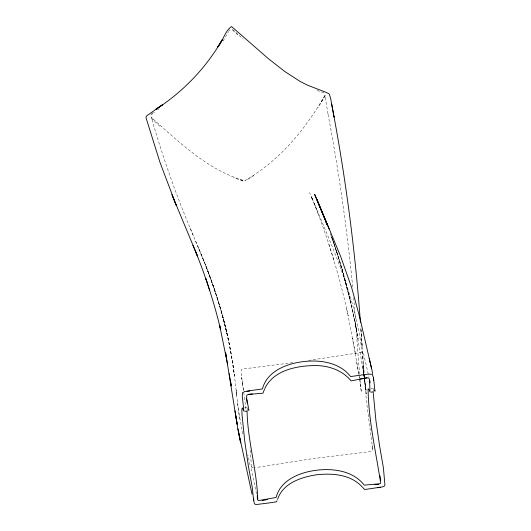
<?xml version="1.0" encoding="UTF-8"?>
<svg xmlns="http://www.w3.org/2000/svg" width="531" height="531" viewBox="0 0 531 531"><rect width="100%" height="100%" fill="white"/><g stroke="black" fill="none" stroke-linecap="round" stroke-linejoin="round"><path stroke-width="0.4" stroke-dasharray="2.65 1.99" d="M247.061 410.649L247.539 407.138M373.12 391.5L373.592 387.962M372.596 447.613L372.596 449.949L372.131 450.812L368.468 451.828L312.374 458.691L255.716 467.605M223.113 41.066L228.602 31.502M325.549 95.421L317.936 107.8M324.853 95.839L321.182 101.912M229.027 30.844L229.87 29.53M373.293 388.141L371.043 388.752M247.234 407.31L244.101 408.007M150.665 115.035L155.045 112.081M151.362 113.78L153.671 112.26M253.738 175.661L245.521 180.792M157.581 109.771L158.908 108.935M308.597 360.43L361.943 352.352L362.998 352.996L363.974 355.524L368.773 376.28M292.74 362.653L241.95 369.145L241.16 370.047L241.193 373.731L243.55 391.028M253.387 467.857C248.116 466.961 249.716 458.379 247.605 454.682M193.33 235.698C176.81 197.074 162.758 157.408 151.235 117.039L153.525 119.455L153.114 119.057C180.507 143.304 208.63 170.61 244.599 180.752C279.193 161.152 305.312 129.537 324.872 95.427L328.151 114.789M317.02 90.489L325.39 93.25M243.012 181.071L233.726 177.626M242.906 180.666L238.399 179.033M362.666 352.703L361.943 352.352M232.386 29.251L243.125 39.102M232.565 30.174L237.842 34.94M159.824 126.239L150.001 117.072M362.686 358.412C357.642 301.223 333.017 248.428 311.093 196.145L312.646 199.882L309.573 192.507M190.277 228.41L203.838 260.96L197.771 246.298M314.233 203.532L317.352 210.946M195.534 240.994C214.351 283.893 228.821 328.961 234.417 375.603C229.478 336.077 218.779 297.42 203.698 260.588C213.323 284.609 221.5 309.241 227.195 334.497M312.082 198.455L317.983 213.389M205.935 266.336L210.741 279.027M331.225 235.983L330.388 233.7L331.158 235.983M317.93 213.25C330.587 246.557 340.59 280.846 348.144 315.66L346.305 307.635M208.052 271.726L215.526 292.727M331.543 236.733L333.733 242.813L331.503 236.74C342.528 267.352 350.533 298.966 356.699 330.893L351.854 307.655L341.957 268.334L348.183 291.804L353.507 315.314L358.12 339.17L355.259 323.512L363.874 375.012M212.719 284.457L221.619 312.341L228.469 340.072M328.868 244.287L333.986 260.648M334.012 243.57L341.838 267.963M222.436 315.235C229.711 341.606 233.972 368.7 236.74 395.887L236.096 389.887L238.406 410.722L243.012 434.657M256.526 493.903L252.059 473.114L249.948 447.865M352.684 338.725L352.617 338.207L355.458 354.237L348.004 315.175M328.085 114.444C338.957 171.878 347.168 229.817 352.79 288.001M355.312 353.573L358.724 374.309M356.64 361.671L358.697 374.189M239.746 419.045L237.271 401.164M359.082 376.632L359.314 378.138M359.434 378.895L361.399 392.15L360.463 384.623M364 375.822L364.366 378.258M364.485 379.074L364.976 382.32L364.306 377.614M363.742 373.685L362.733 366.622L365.932 389.495L364.366 377.568M363.854 374.468L364.193 376.824M241.817 378.703L241.651 377.534L242.667 384.789M242.481 383.548L243.503 390.683M243.762 392.575L246.065 409.872M363.947 374.388L364.266 376.771M364.16 376.034L364.472 378.484M364.578 379.293L366.463 393.969L364.472 377.946M372.689 449L366.861 404.356L364.193 378.032M364.551 378.736L364.711 380.322L360.702 326.313M360.051 380.176L360.635 386.495M353.712 297.791L359.859 377.899M363.085 363.854L363.821 373.459M363.881 374.222L364.133 377.269M362.109 350.998L362.242 352.77M362.554 356.673L363.821 373.578L363.695 371.932M362.102 346.093L360.854 328.556L362.142 347.095M372.457 445.582L372.55 446.976M336.707 251.966L331.683 236.773L339.428 260.455L350.228 300.134L344.075 276.419L336.707 251.966"/><path stroke-width="0.8" d="M277.574 499.326C282.797 483.402 300.845 477.23 315.885 474.88C331.842 472.962 350.725 474.249 362.202 486.96M264.511 389.296L262.925 393.212L248.727 394.394L246.789 395.104L246.676 398.456L248.913 410.417L248.84 409.965M277.043 500.713L276.558 501.782L269.728 502.857L257.323 504.41L255.285 504.35L254.515 503.846L253.659 500.653L252.198 487.119L248.329 465.793L244.652 440.312L241.983 414.426L241.87 409.228L242.335 407.861L243.908 411.113L242.289 396.352L242.408 392.767L244.897 391.46L262.453 388.898C266.901 371.567 285.698 364.04 301.814 361.81C319.018 359.414 339.276 361.963 350.606 376.559L367.764 374.169L372.311 374.242L373.512 377.733L374.966 391.228L374.687 390.212M264.79 388.566C273.465 370.16 296.842 365.706 315.288 365.54C328.722 365.58 342.429 370.24 351.077 380.873L366.755 377.86L368.899 378.006L369.589 379.652L369.968 391.924L368.76 389.196L368.089 388.871C368.501 420.545 375.895 451.801 380.621 482.925A1.54 1.314 -12.8 0 1 379.439 483.794L364.239 485.135C352.883 470.532 332.612 468.017 315.394 470.386C299.292 472.59 280.501 480.15 276.087 497.467L258.67 500.56A1.54 1.314 -12.8 0 1 257.747 499.591C256.944 469.743 247.539 440.65 247.061 410.649M156.16 109.154L162.712 104.647L156.16 109.154C183.434 91.505 206.373 67.517 222.509 39.294L217.77 46.92C223.053 41.139 224.991 30.692 231.556 26.563L268.042 58.377L284.589 71.366L300.174 81.475L307.555 85.212L326.598 92.547L329.306 94.1L330.674 98.587L334.085 117.099L331.702 104.169M156.565 108.875L146.821 115.751L146.058 116.893L146.118 118.055L159.858 162.015L176.239 205.371L171.871 194.492M359.786 379.114L366.954 377.773M267.445 499.525L262.002 500.594M377.475 487.67L380.236 487.246M246.988 391.4L249.749 390.969M248.541 394.36L252.364 393.982M378.689 484.279L374.866 484.657M246.457 411.18L244.798 411.319M372.516 392.024L370.85 392.157M362.64 487.418L364.399 489.217L365.301 489.443L382.274 486.927L384.125 486.323L384.929 484.962L383.389 467.738L379.592 445.921L375.908 420.426L373.12 391.5M192.919 245.269L197.618 256.387L172.263 195.468M329.247 229.193L314.651 194.399L327.142 224.62M325.589 220.816L316.403 198.169L340.59 256.234L351.661 287.669L359.779 317.492L372.722 373.519M326.187 222.33L327.069 224.593L325.37 220.033L327.043 224.593M195.481 251.355C205.809 276.731 214.205 302.862 220.604 329.499L219.708 325.656L227.62 364.538M206.825 281.503L205.902 278.722L209.539 290.059M371.534 368.375L369.224 358.372M252.033 494.142L237.861 428.802L225.615 352.783L226.219 356.394M237.861 428.802L240.676 442.861L238.326 431.179M379.897 475.504L380.76 480.183M247.333 403.135L246.47 398.456M334.026 116.734C346.57 184.702 355.398 253.36 360.403 322.297M230.726 382.758L231.29 385.984L229.166 373.612M235.664 415.169L237.198 424.402L234.941 410.868M373.333 378.026L373.645 380.402M253.586 498.237L253.898 500.614M257.416 499.06L257.236 495.755M369.928 380.926L369.994 382.884"/></g></svg>
